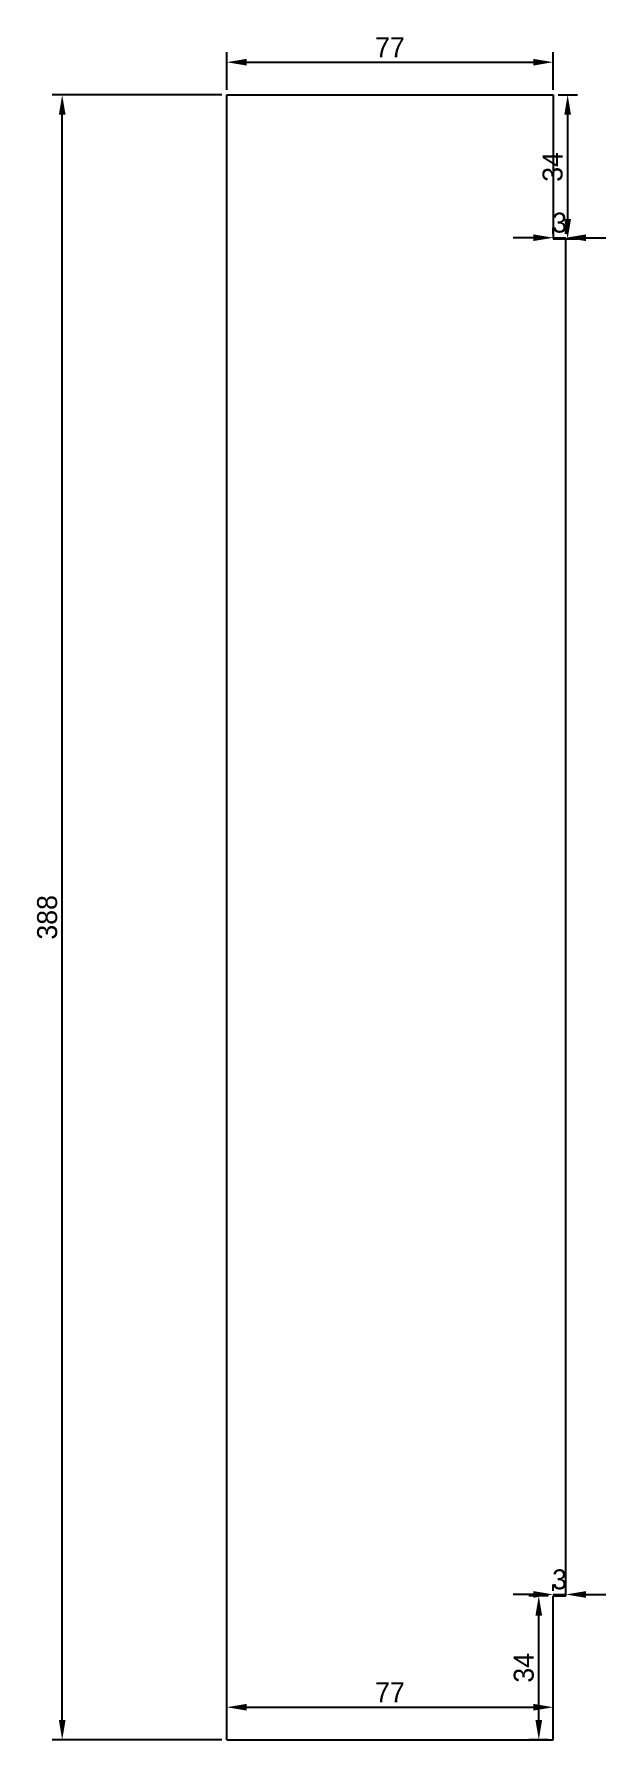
# Model space of a CAD drawing. Header units: millimetres. Extents: x -42 to 92, y -14 to 388.
import ezdxf

# ---------------------------------------------------------------- set-up
doc = ezdxf.new("R2010")
doc.units = ezdxf.units.MM
doc.layers.add('Dimensions', color=7, linetype='Continuous')
doc.layers.add('piano di schizzo 01', color=7, linetype='Continuous')
doc.dimstyles.new('ISO-25', dxfattribs={"dimtxt": 2.5, "dimasz": 2.5, "dimexe": 1.25, "dimexo": 0.625, "dimtad": 1, "dimtxsty": 'Standard', "dimcen": 2.5, "dimadec": 0, "dimazin": 0, "dimtfac": 1, "dimtmove": 0, "dimatfit": 3, "dimfxl": 1, "dimarcsym": 0})

# ---------------------------------------------------------------- blocks, each defined once
blk = doc.blocks.new('*D1')
at = {"layer": 'Defpoints', "color": 0}
for p in [(-35.8, 374), (3, 374), (3, -14)]:
    blk.add_point(p, dxfattribs=at)
at = {"layer": 'Dimensions', "color": 140, "lineweight": -2}
for p, q in [((1.82, 374), (-38.16, 374)), ((-35.8, -9.29), (-35.8, 369.29)), ((1.82, -14), (-38.16, -14))]:
    blk.add_line(p, q, dxfattribs=at)
at = {"layer": 'Dimensions', "color": 140}
for points in [[(-35.01, 369.29), (-36.59, 369.29), (-35.8, 374)], [(-36.59, -9.29), (-35.01, -9.29), (-35.8, -14)]]:
    blk.add_solid(points, dxfattribs=at)
at = {"layer": 'Dimensions', "color": 140, "insert": (-39.33, 180), "char_height": 4.711, "attachment_point": 5, "rotation": 90}
blk.add_mtext('388', dxfattribs=at)
blk = doc.blocks.new('*D2')
at = {"layer": 'Defpoints', "color": 0}
for p in [(76.6, 20), (80, 20), (80, -14)]:
    blk.add_point(p, dxfattribs=at)
at = {"layer": 'Dimensions', "color": 140, "lineweight": -2}
for p, q in [((78.82, 20), (74.24, 20)), ((76.6, -9.29), (76.6, 15.29)), ((78.82, -14), (74.24, -14))]:
    blk.add_line(p, q, dxfattribs=at)
at = {"layer": 'Dimensions', "color": 140}
for points in [[(77.39, 15.29), (75.81, 15.29), (76.6, 20)], [(75.81, -9.29), (77.39, -9.29), (76.6, -14)]]:
    blk.add_solid(points, dxfattribs=at)
at = {"layer": 'Dimensions', "color": 140, "insert": (73.07, 3), "char_height": 4.711, "attachment_point": 5, "rotation": 90}
blk.add_mtext('34', dxfattribs=at)
blk = doc.blocks.new('*D3')
at = {"layer": 'Defpoints', "color": 0}
for p in [(80, -6.3), (3, -14), (80, -14)]:
    blk.add_point(p, dxfattribs=at)
at = {"layer": 'Dimensions', "color": 140, "lineweight": -2}
for p, q in [((3, -12.82), (3, -3.94)), ((80, -12.82), (80, -3.94)), ((7.71, -6.3), (75.29, -6.3))]:
    blk.add_line(p, q, dxfattribs=at)
at = {"layer": 'Dimensions', "color": 140}
for points in [[(7.71, -5.51), (7.71, -7.09), (3, -6.3)], [(75.29, -7.09), (75.29, -5.51), (80, -6.3)]]:
    blk.add_solid(points, dxfattribs=at)
at = {"layer": 'Dimensions', "color": 140, "insert": (41.5, -2.77), "char_height": 4.711, "attachment_point": 5}
blk.add_mtext('77', dxfattribs=at)
blk = doc.blocks.new('*D4')
at = {"layer": 'Defpoints', "color": 0}
for p in [(80, 381.7), (3, 374), (80, 374)]:
    blk.add_point(p, dxfattribs=at)
at = {"layer": 'Dimensions', "color": 140, "lineweight": -2}
for p, q in [((3, 375.18), (3, 384.06)), ((80, 375.18), (80, 384.06)), ((7.71, 381.7), (75.29, 381.7))]:
    blk.add_line(p, q, dxfattribs=at)
at = {"layer": 'Dimensions', "color": 140}
for points in [[(7.71, 382.49), (7.71, 380.91), (3, 381.7)], [(75.29, 380.91), (75.29, 382.49), (80, 381.7)]]:
    blk.add_solid(points, dxfattribs=at)
at = {"layer": 'Dimensions', "color": 140, "insert": (41.5, 385.23), "char_height": 4.711, "attachment_point": 5}
blk.add_mtext('77', dxfattribs=at)
blk = doc.blocks.new('*D5')
at = {"layer": 'Defpoints', "color": 0}
for p in [(83, 20.3), (80, 20), (83, 20)]:
    blk.add_point(p, dxfattribs=at)
at = {"layer": 'Dimensions', "color": 140, "lineweight": -2}
for p, q in [((75.29, 20.3), (70.58, 20.3)), ((80, 21.18), (80, 22.66)), ((80, 20.3), (83, 20.3)), ((83, 21.18), (83, 22.66)), ((87.71, 20.3), (92.42, 20.3))]:
    blk.add_line(p, q, dxfattribs=at)
at = {"layer": 'Dimensions', "color": 140}
for points in [[(75.29, 19.51), (75.29, 21.09), (80, 20.3)], [(87.71, 21.09), (87.71, 19.51), (83, 20.3)]]:
    blk.add_solid(points, dxfattribs=at)
at = {"layer": 'Dimensions', "color": 140, "insert": (81.5, 23.83), "char_height": 4.71, "attachment_point": 5}
blk.add_mtext('3', dxfattribs=at)
blk = doc.blocks.new('*D6')
at = {"layer": 'Defpoints', "color": 0}
for p in [(80, 374), (80, 340), (83.4, 340)]:
    blk.add_point(p, dxfattribs=at)
at = {"layer": 'Dimensions', "color": 140, "lineweight": -2}
for p, q in [((81.18, 374), (85.76, 374)), ((83.4, 369.29), (83.4, 344.71)), ((81.18, 340), (85.76, 340))]:
    blk.add_line(p, q, dxfattribs=at)
at = {"layer": 'Dimensions', "color": 140}
for points in [[(84.19, 369.29), (82.61, 369.29), (83.4, 374)], [(82.61, 344.71), (84.19, 344.71), (83.4, 340)]]:
    blk.add_solid(points, dxfattribs=at)
at = {"layer": 'Dimensions', "color": 140, "insert": (79.87, 357), "char_height": 4.711, "attachment_point": 5, "rotation": 90}
blk.add_mtext('34', dxfattribs=at)
blk = doc.blocks.new('*D7')
at = {"layer": 'Defpoints', "color": 0}
for p in [(80, 340), (83, 340.3), (83, 340)]:
    blk.add_point(p, dxfattribs=at)
at = {"layer": 'Dimensions', "color": 140, "lineweight": -2}
for p, q in [((80, 341.18), (80, 342.66)), ((83, 341.18), (83, 342.66)), ((75.29, 340.3), (70.58, 340.3)), ((80, 340.3), (83, 340.3)), ((87.71, 340.3), (92.42, 340.3))]:
    blk.add_line(p, q, dxfattribs=at)
at = {"layer": 'Dimensions', "color": 140}
for points in [[(75.29, 339.51), (75.29, 341.09), (80, 340.3)], [(87.71, 341.09), (87.71, 339.51), (83, 340.3)]]:
    blk.add_solid(points, dxfattribs=at)
at = {"layer": 'Dimensions', "color": 140, "insert": (81.5, 343.83), "char_height": 4.71, "attachment_point": 5}
blk.add_mtext('3', dxfattribs=at)

msp = doc.modelspace()

# ---------------------------------------------------------------- linework, layer by layer
at = {"layer": 'piano di schizzo 01'}
for p, q in [((3, 374), (80, 374)), ((3, -14), (3, 374)), ((80, 374), (80, 340)), ((80, 340), (83, 340)), ((83, 20), (83, 340)), ((80, -14), (80, 20)), ((80, 20), (83, 20)), ((3, -14), (80, -14))]:
    msp.add_line(p, q, dxfattribs=at)

# ---------------------------------------------------------------- dimensions: what is measured, and where the dimension line sits
at = {"layer": 'Dimensions'}
for base, p1, p2, angle, picture, middle in [((80, 381.7), (3, 374), (80, 374), 0, '*D4', (41.5, 381.7)), ((-35.8, 374), (3, -14), (3, 374), 90, '*D1', (-35.8, 180)), ((83.4, 340), (80, 374), (80, 340), 270, '*D6', (83.4, 357)), ((83, 340.3), (80, 340), (83, 340), 360, '*D7', (81.5, 340.3)), ((83, 20.3), (80, 20), (83, 20), 0, '*D5', (81.5, 20.3)), ((76.6, 20), (80, -14), (80, 20), 90, '*D2', (76.6, 3)), ((80, -6.3), (3, -14), (80, -14), 0, '*D3', (41.5, -6.3))]:
    dim = msp.add_linear_dim(base=base, p1=p1, p2=p2, angle=angle, dimstyle='ISO-25', override={"dimscale": 1.884286, "dimdec": 3, "dimzin": 8, "dimlunit": 2, "dimclrd": 140, "dimclre": 140, "dimclrt": 140}, dxfattribs=at)
    dim.commit()
    dim.dimension.update_dxf_attribs({"geometry": picture, "text_midpoint": middle, "dimtype": 161})

doc.saveas('drawing.dxf')
